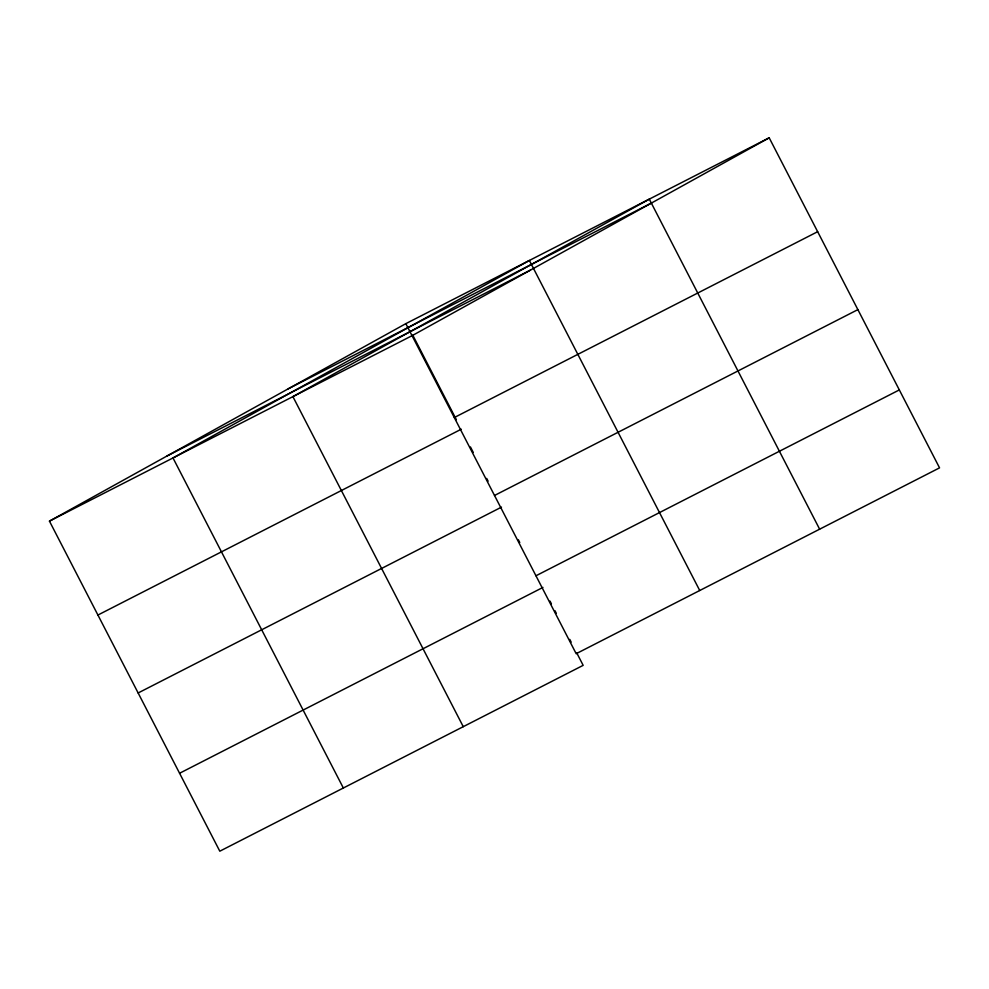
<?xml version="1.0" encoding="UTF-8"?>
<svg xmlns="http://www.w3.org/2000/svg" width="989" height="989" viewBox="0 0 989 989"><rect width="100%" height="100%" fill="white"/><g stroke="black" fill="none" stroke-linecap="round" stroke-linejoin="round"><path stroke-width="1.48" d="M576.822 653.049L583.164 665.35L219.805 851.195L49.45 521.141L405.836 323.65L769.195 137.805L939.55 467.859L576.179 653.704L405.836 323.65M49.45 521.141L412.821 335.296L769.195 137.805M288.219 388.825L651.59 202.98M167.054 455.966L530.425 270.121M454.297 417.543L817.668 231.698M97.911 615.047L461.282 429.201M494.512 495.477L857.883 309.631M138.139 692.968L501.51 507.122M535.964 575.771L899.322 389.926M179.578 773.262L542.949 587.417M819.634 529.189L649.291 199.135L292.905 396.626L463.26 726.68M699.73 590.507L529.375 260.466L173.001 457.956L343.344 788.01M412.821 335.296L456.362 419.67M470.455 446.966L473.274 452.443M486.687 478.416L488.096 481.149M518.36 539.784L519.769 542.516M550.008 601.089L551.417 603.822M554.94 610.658L556.35 613.39M569.763 639.376L571.172 642.108"/></g></svg>
